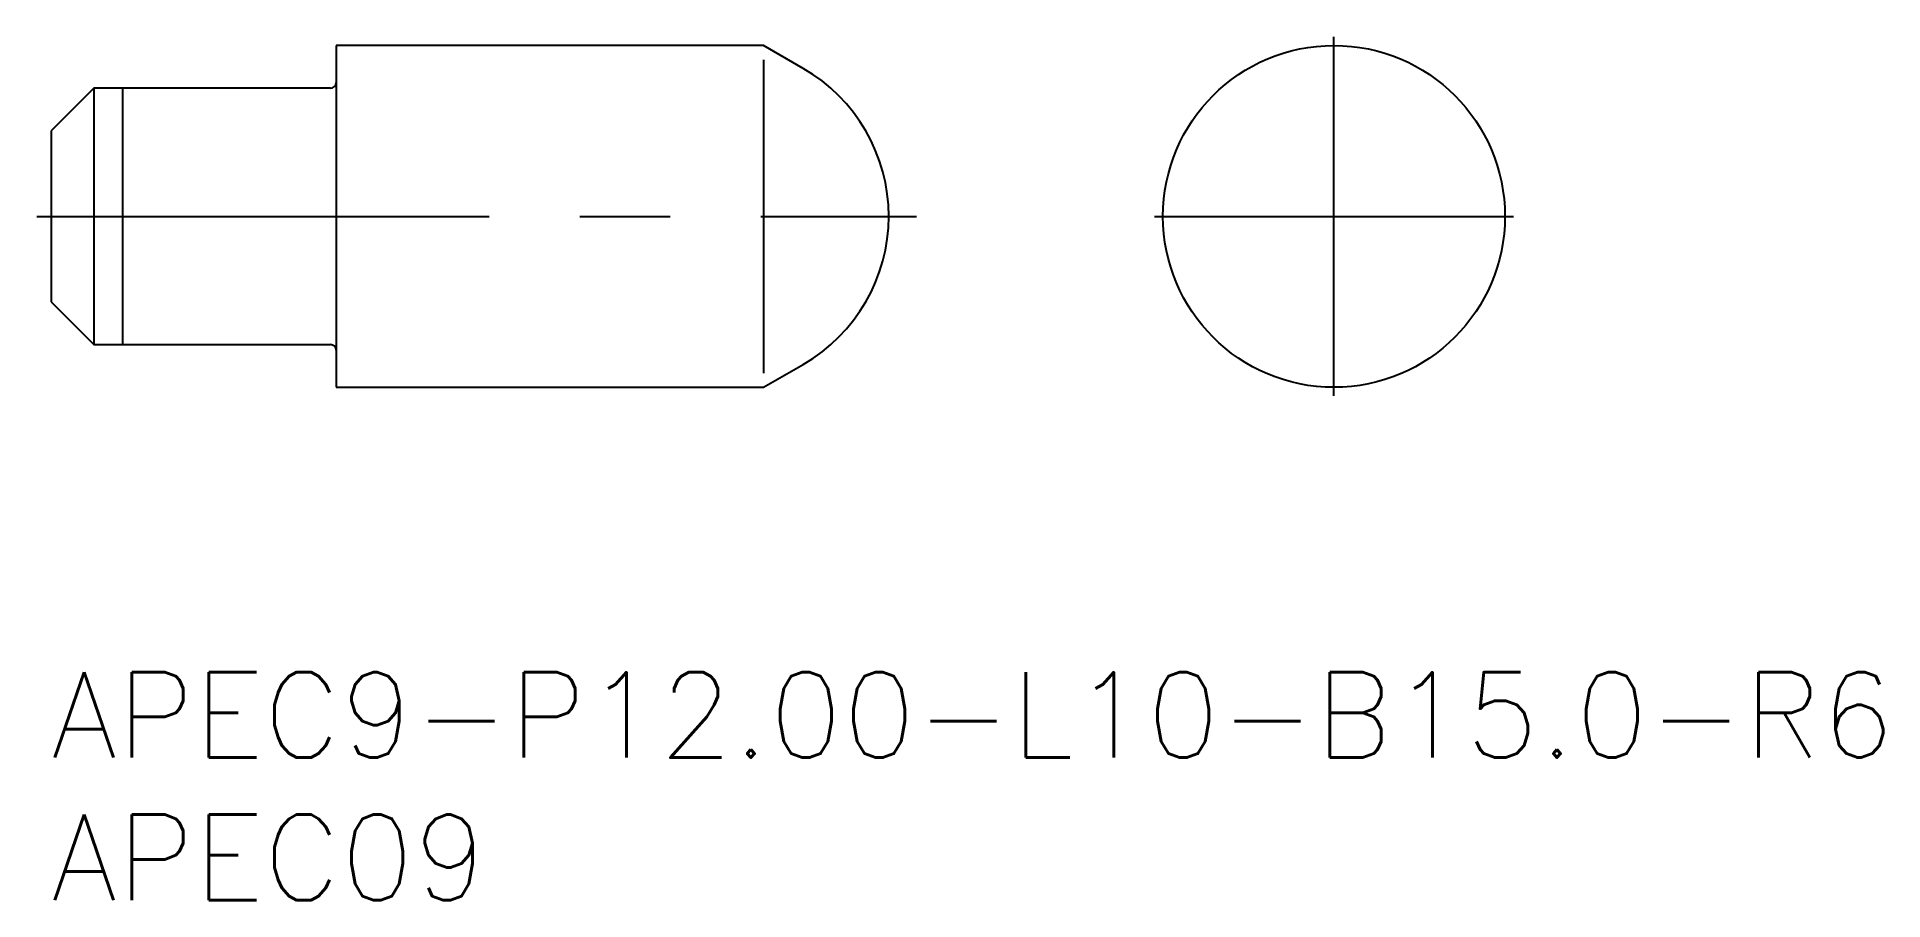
# Model space of a CAD drawing. Extents: x -0.5 to 64.3, y -8 to 22.3.
import ezdxf

# ---------------------------------------------------------------- set-up
doc = ezdxf.new("R2010")
doc.units = 0
doc.header["$LTSCALE"] = 0.5
doc.linetypes.add('CENTER', pattern=[50.8, 31.75, -6.35, 6.35, -6.35])
for name, color, linetype in [('MSM_CENTER', 1, 'CENTER'), ('MSM_CONTINUOUS', 7, 'CONTINUOUS'), ('MSM_NARROW', 5, 'CONTINUOUS'), ('MSM_PART_NUMBER', 7, 'CONTINUOUS')]:
    doc.layers.add(name, color=color, linetype=linetype)
doc.styles.get("Standard").update_dxf_attribs({"font": 'txt.shx', "height": 1, "bigfont": 'bigfont.shx'})

# ---------------------------------------------------------------- blocks, each defined once
blk = doc.blocks.new('*U13')
at = {"layer": 'MSM_PART_NUMBER'}
blk.add_text('APEC9-P12.00-L10-B15.0-R6', height=3, dxfattribs=at).set_placement((0, -3))
blk = doc.blocks.new('*U14')
at = {"layer": 'MSM_PART_NUMBER'}
blk.add_text('APEC09', height=3, dxfattribs=at).set_placement((0, -8))

msp = doc.modelspace()

# ---------------------------------------------------------------- linework, layer by layer
at = {"layer": 'MSM_CENTER'}
for p, q in [((45.016, 9.7), (45.016, 22.3)), ((-0.5, 16), (30.372, 16)), ((38.716, 16), (51.316, 16))]:
    msp.add_line(p, q, dxfattribs=at)
at = {"layer": 'MSM_CONTINUOUS'}
for p, q in [((25, 22), (10, 22)), ((10, 22), (10, 10)), ((26.392, 21.196), (25, 22)), ((1.5, 20.5), (0, 19)), ((9.8, 20.5), (1.5, 20.5)), ((1.5, 20.5), (1.5, 11.5)), ((0, 19), (0, 13)), ((0, 13), (1.5, 11.5)), ((1.5, 11.5), (9.8, 11.5)), ((25, 10), (26.392, 10.804)), ((10, 10), (25, 10))]:
    msp.add_line(p, q, dxfattribs=at)
msp.add_circle((45.016, 16), 6, dxfattribs=at)
for centre, radius, start, end in [((23.392, 16), 6, 300, 60), ((9.8, 20.7), 0.2, 270, 0), ((9.8, 11.3), 0.2, 0, 90)]:
    msp.add_arc(centre, radius, start, end, dxfattribs=at)
at = {"layer": 'MSM_NARROW'}
for p, q in [((25, 21.5), (25, 10.5)), ((2.5, 20.5), (2.5, 11.5))]:
    msp.add_line(p, q, dxfattribs=at)

# ---------------------------------------------------------------- block references
at = {"layer": 'MSM_CONTINUOUS'}
for name in ['*U13', '*U14']:
    msp.add_blockref(name, (0, 0), dxfattribs=at)

doc.saveas('drawing.dxf')
